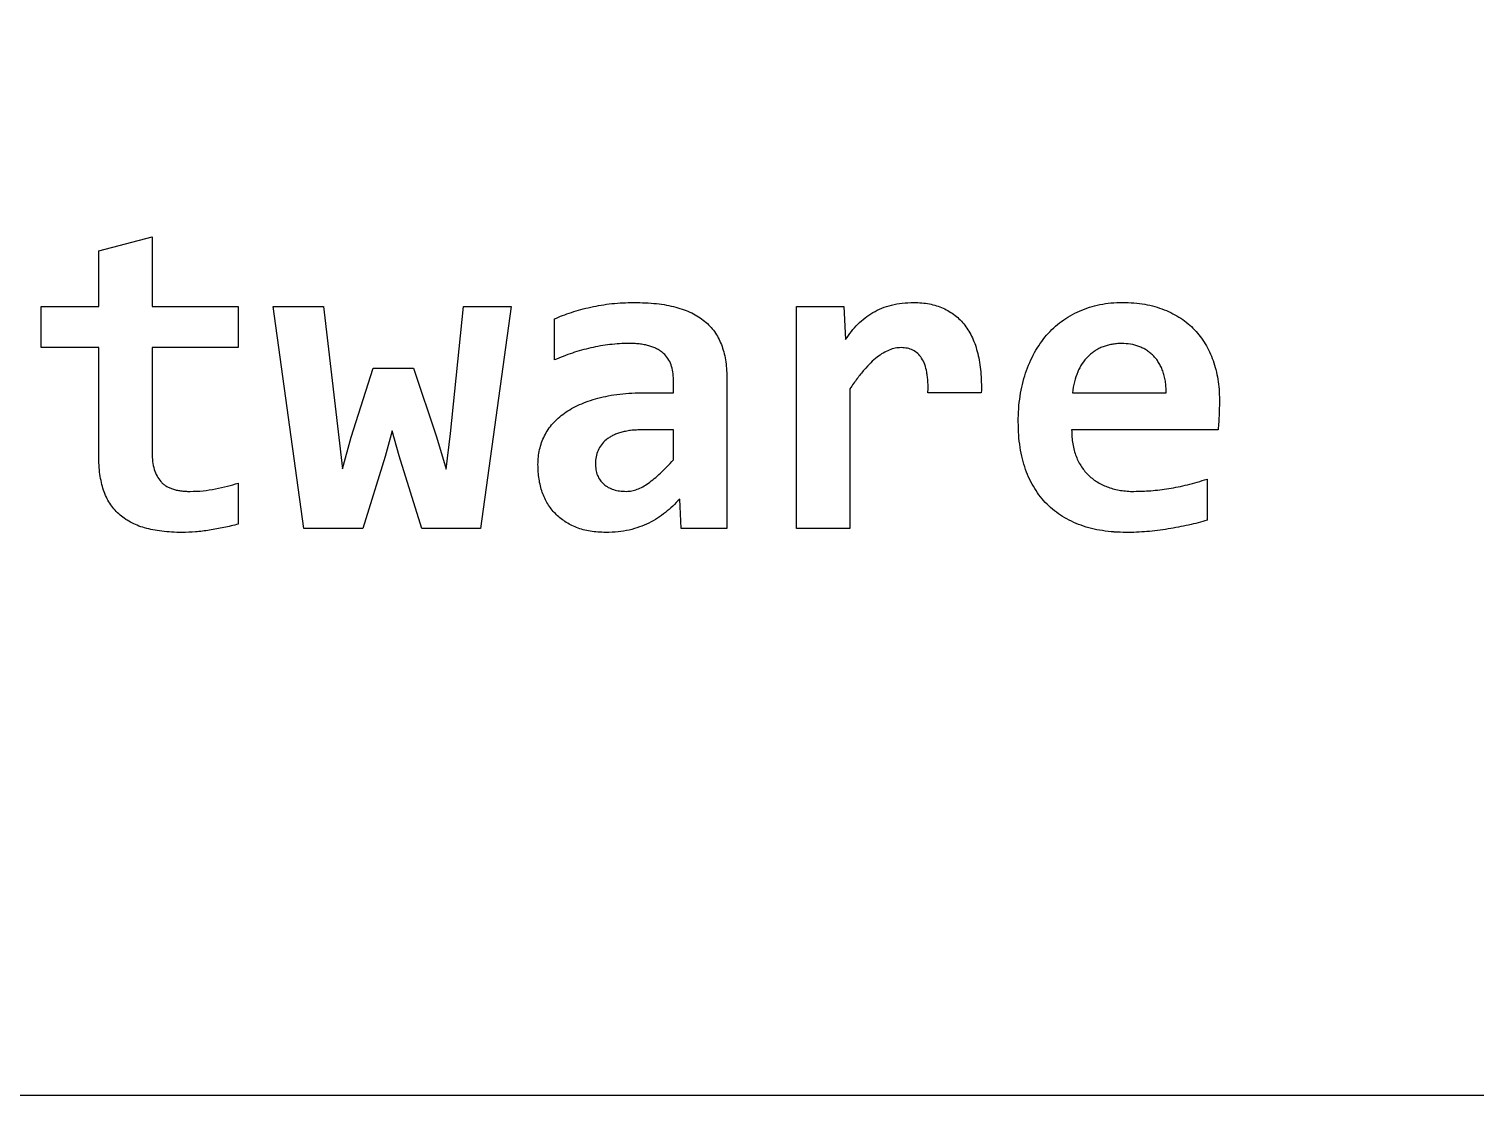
# Model space of a CAD drawing. Extents: x 0 to 260, y 0 to 99.
# Drawn here: x 81.25 to 97.46, y 0.12 to 12.07 of the extents above; entities that cross this region are included whole.
import ezdxf

# ---------------------------------------------------------------- set-up
doc = ezdxf.new("R2010")
doc.units = 0
doc.layers.get('0').update_dxf_attribs({"linetype": 'CONTINUOUS'})

msp = doc.modelspace()

# ---------------------------------------------------------------- linework, layer by layer
at = {"color": 7}
for points in [[(0.120758, 99.386226), (0.120758, 0.120751), (260.120757, 0.120751), (260.120757, 99.386226)], [(84.866943, 7.490984), (85.112114, 8.265313), (85.563631, 8.265313), (85.821025, 7.496011), (85.931745, 7.132923), (85.977042, 7.533397), (86.123714, 8.955532), (86.660069, 8.955532), (86.31496, 6.470751), (85.657097, 6.470751), (85.403298, 7.282492), (85.325648, 7.565041), (85.246562, 7.275296), (84.996359, 6.470751), (84.336337, 6.470751), (83.991228, 8.955532), (84.554187, 8.955532), (84.768441, 7.137977)], [(90.963861, 8.489019)], [(87.609106, 7.127235)]]:
    msp.add_lwpolyline(points, close=True, dxfattribs=at)
for points in [[(82.035618, 7.285403), (82.035616, 8.495422), (81.391413, 8.495422), (81.391413, 8.955558), (82.035616, 8.955558), (82.035616, 9.581086), (82.633804, 9.737826), (82.633804, 8.955558), (83.600107, 8.955558), (83.600107, 8.495422), (82.633804, 8.495422), (82.633804, 7.318449)], [(90.456266, 8.035311), (90.456266, 6.470751), (89.858077, 6.470751), (89.858077, 8.955532), (90.386524, 8.955532), (90.408088, 8.587417)], [(87.143222, 8.357336), (87.143222, 8.817499)], [(87.872991, 8.539131), (87.872983, 8.538496)], [(88.158413, 7.9893), (88.477651, 7.989274), (88.477651, 8.135218)], [(89.075847, 8.16247), (89.075839, 6.470671), (88.56249, 6.470671), (88.548123, 6.797802)], [(91.92873, 7.989194), (91.330537, 7.989141)], [(92.951115, 7.989115), (93.999381, 7.989247)], [(88.477643, 7.238677), (88.477643, 7.575148), (88.131094, 7.575148)], [(94.582425, 7.575201), (92.941045, 7.575201)], [(83.600105, 6.976925), (83.600105, 6.516762)], [(94.459523, 7.02291), (94.459523, 6.56272)], [(83.204672, 6.891544), (83.204669, 6.89202)], [(93.41557, 6.429555), (93.415572, 6.429767)]]:
    msp.add_lwpolyline(points, dxfattribs=at)
for points in [[(87.333751, 8.890101), (87.368753, 8.901478), (87.403956, 8.912061), (87.439439, 8.921745)], [(87.439439, 8.921745), (87.476571, 8.931799), (87.514009, 8.940795), (87.551601, 8.949076)], [(87.551601, 8.949076), (87.59049, 8.957543), (87.62954, 8.96548), (87.668793, 8.972095)], [(87.668793, 8.972095), (87.708396, 8.978709), (87.748203, 8.984266), (87.788144, 8.988499)], [(87.788144, 8.988499), (87.828541, 8.992732), (87.869075, 8.995907), (87.909651, 8.997759)], [(87.909651, 8.997759), (87.950842, 9.000405), (87.99208, 9.000405), (88.033315, 9.001464)], [(88.033315, 9.001464), (88.077426, 9.001517), (88.121538, 8.998818), (88.165607, 8.997759)], [(88.165607, 8.997759), (88.206427, 8.995114), (88.247209, 8.992997), (88.287831, 8.988499)], [(88.287831, 8.988499), (88.325637, 8.984266), (88.363306, 8.978974), (88.400713, 8.972095)], [(88.400713, 8.972095), (88.435257, 8.965745), (88.469576, 8.958072), (88.503525, 8.949076)], [(88.503525, 8.949076), (88.535325, 8.940609), (88.566797, 8.93082), (88.597711, 8.919602)], [(88.597711, 8.919602), (88.626572, 8.909018), (88.654946, 8.897112), (88.68255, 8.883645)], [(90.714375, 8.887957), (90.74608, 8.906478), (90.778933, 8.923015), (90.812874, 8.936852)], [(90.812874, 8.936852), (90.848106, 8.95114), (90.88451, 8.962517), (90.92144, 8.972068)], [(90.92144, 8.972068), (90.960723, 8.982123), (91.000601, 8.989796), (91.040791, 8.994293)], [(91.040791, 8.994293), (91.083932, 8.999056), (91.127429, 9.000379), (91.170924, 9.001437)], [(91.170924, 9.001437), (91.201147, 9.00149), (91.231371, 8.998791), (91.261517, 8.997204)], [(91.261517, 8.997204), (91.289973, 8.994558), (91.31836, 8.991383), (91.346356, 8.985827)], [(91.346356, 8.985827), (91.373325, 8.980535), (91.399931, 8.973391), (91.426162, 8.964925)], [(91.426162, 8.964925), (91.451562, 8.956723), (91.476597, 8.947727), (91.500936, 8.936879)], [(91.500936, 8.936879), (91.524643, 8.926296), (91.547704, 8.914389), (91.569958, 8.900922)], [(93.028762, 8.905208), (93.065182, 8.921348), (93.102327, 8.935582), (93.140205, 8.947621)], [(93.140205, 8.947621), (93.178868, 8.959792), (93.218296, 8.969846), (93.258116, 8.977836)], [(93.258116, 8.977836), (93.299, 8.986038), (93.340296, 8.992124), (93.38178, 8.995828)], [(93.38178, 8.995828), (93.425023, 8.999532), (93.46847, 9.000591), (93.51192, 9.001649)], [(93.51192, 9.001649), (93.554624, 9.001596), (93.597325, 8.999003), (93.639902, 8.996622)], [(93.639902, 8.996622), (93.680367, 8.993711), (93.720722, 8.988684), (93.76069, 8.981541)], [(93.76069, 8.981541), (93.798713, 8.974661), (93.836389, 8.966195), (93.873569, 8.955611)], [(93.873569, 8.955611), (93.909115, 8.945557), (93.94421, 8.933916), (93.978539, 8.920395)], [(93.978539, 8.920395), (94.011856, 8.907166), (94.044455, 8.892244), (94.076319, 8.875813)], [(87.143222, 8.817499), (87.173752, 8.830463), (87.20428, 8.843693), (87.23525, 8.855599)], [(87.23525, 8.855599), (87.267701, 8.868034), (87.300636, 8.879411), (87.333751, 8.890101)], [(88.68255, 8.883645), (88.708981, 8.87068), (88.734694, 8.85634), (88.75948, 8.840491)], [(88.75948, 8.840491), (88.782922, 8.82541), (88.805533, 8.809244), (88.827065, 8.791623)], [(88.827065, 8.791623), (88.848073, 8.774425), (88.868065, 8.755957), (88.886739, 8.736245)], [(90.4728, 8.677296), (90.495051, 8.705554), (90.519112, 8.732462), (90.544698, 8.757809)], [(90.544698, 8.757809), (90.570045, 8.782944), (90.596913, 8.806572), (90.625221, 8.828294)], [(90.625221, 8.828294), (90.653605, 8.84999), (90.683445, 8.869913), (90.714375, 8.887957)], [(91.569958, 8.900922), (91.59213, 8.887693), (91.613532, 8.872982), (91.633945, 8.857054)], [(91.633945, 8.857054), (91.654185, 8.841179), (91.673455, 8.824272), (91.691465, 8.806016)], [(91.691465, 8.806016), (91.70996, 8.787231), (91.727128, 8.767202), (91.743231, 8.746352)], [(92.740454, 8.716851), (92.768446, 8.742781), (92.798167, 8.766778), (92.828888, 8.789453)], [(92.828888, 8.789453), (92.859669, 8.812207), (92.891459, 8.833533), (92.924511, 8.852715)], [(92.924511, 8.852715), (92.958158, 8.872294), (92.993112, 8.889545), (93.028762, 8.905208)], [(94.076319, 8.875813), (94.106889, 8.859938), (94.136784, 8.842978), (94.165473, 8.824034)], [(94.165473, 8.824034), (94.193482, 8.805513), (94.22034, 8.785299), (94.245999, 8.763656)], [(94.245999, 8.763656), (94.271399, 8.742225), (94.295645, 8.719391), (94.318614, 8.695341)], [(88.886739, 8.736245), (88.905128, 8.716931), (88.922259, 8.696187), (88.937788, 8.674412)], [(88.937788, 8.674412), (88.953478, 8.652452), (88.967535, 8.629274), (88.980206, 8.605409)], [(88.980206, 8.605409), (88.993197, 8.581067), (89.004706, 8.55572), (89.014718, 8.529897)], [(90.408088, 8.587417), (90.429016, 8.617871), (90.449966, 8.648298), (90.4728, 8.677296)], [(91.743231, 8.746352), (91.759767, 8.724921), (91.775198, 8.702617), (91.789245, 8.679492)], [(91.789245, 8.679492), (91.803876, 8.655415), (91.817023, 8.630359), (91.828789, 8.604695)], [(91.828789, 8.604695), (91.841278, 8.577522), (91.852205, 8.549608), (91.861862, 8.521298)], [(92.588749, 8.540692), (92.611107, 8.572812), (92.635147, 8.603742), (92.660647, 8.633428)], [(92.660647, 8.633428), (92.68573, 8.662665), (92.712215, 8.690711), (92.740454, 8.716851)], [(94.318614, 8.695341), (94.341527, 8.671264), (94.363175, 8.646208), (94.383323, 8.619855)], [(94.383323, 8.619855), (94.403564, 8.593397), (94.422296, 8.565774), (94.439401, 8.537173)], [(87.344536, 8.434938), (87.276411, 8.411919), (87.209815, 8.384641), (87.143222, 8.357336)], [(87.552318, 8.492458), (87.482204, 8.476583), (87.412605, 8.457904), (87.344536, 8.434938)], [(87.658728, 8.514154), (87.623071, 8.508069), (87.58763, 8.50066), (87.552318, 8.492458)], [(87.765136, 8.529235), (87.729531, 8.525267), (87.694024, 8.52024), (87.658728, 8.514154)], [(87.872983, 8.538496), (87.836957, 8.53585), (87.800998, 8.533204), (87.765136, 8.529235)], [(87.980832, 8.542835), (87.944867, 8.542835), (87.908895, 8.542835), (87.872991, 8.539131)], [(88.04697, 8.540189), (88.024957, 8.540189), (88.002893, 8.542835), (87.980832, 8.542835)], [(88.107364, 8.534368), (88.087282, 8.537014), (88.06715, 8.538866), (88.04697, 8.540189)], [(88.162725, 8.525637), (88.144443, 8.529341), (88.125916, 8.531987), (88.107364, 8.534368)], [(88.212335, 8.512672), (88.19601, 8.517699), (88.179463, 8.522197), (88.162725, 8.525637)], [(88.256912, 8.496797), (88.242254, 8.502618), (88.227389, 8.50791), (88.212335, 8.512672)], [(88.297893, 8.478012), (88.284664, 8.485156), (88.270874, 8.491241), (88.256912, 8.496797)], [(88.333842, 8.455787), (88.322253, 8.463724), (88.31032, 8.471397), (88.297893, 8.478012)], [(88.365476, 8.431445), (88.355421, 8.440177), (88.344785, 8.448379), (88.333842, 8.455787)], [(88.416524, 8.373184), (88.402263, 8.39488), (88.384951, 8.414433), (88.365476, 8.431445)], [(89.014718, 8.529897), (89.02509, 8.503121), (89.033847, 8.475684), (89.041319, 8.447955)], [(89.041319, 8.447955), (89.049177, 8.418798), (89.05566, 8.389271), (89.06074, 8.359505)], [(90.829413, 8.435123), (90.805415, 8.4211), (90.782301, 8.40549), (90.760391, 8.388398)], [(90.896998, 8.468937), (90.873609, 8.459412), (90.851159, 8.44777), (90.829413, 8.435123)], [(90.963864, 8.489045), (90.941004, 8.484812), (90.918604, 8.477668), (90.896998, 8.468937)], [(91.029377, 8.495369), (91.007337, 8.495316), (90.985388, 8.492723), (90.963861, 8.489019)], [(91.099926, 8.488225), (91.076828, 8.492987), (91.053147, 8.49431), (91.029377, 8.495369)], [(91.161759, 8.466529), (91.142127, 8.476319), (91.12128, 8.483727), (91.099926, 8.488225)], [(91.215681, 8.429858), (91.199621, 8.44441), (91.181298, 8.45674), (91.161759, 8.466529)], [(91.259538, 8.37665), (91.247156, 8.396229), (91.23267, 8.414353), (91.215681, 8.429858)], [(91.861862, 8.521298), (91.872102, 8.491294), (91.880912, 8.460788), (91.888463, 8.42999)], [(91.888463, 8.42999), (91.896507, 8.397208), (91.903121, 8.364082), (91.908598, 8.330771)], [(92.471555, 8.329316), (92.488118, 8.366993), (92.50625, 8.404008), (92.526199, 8.440044)], [(92.526199, 8.440044), (92.545355, 8.474599), (92.56618, 8.508254), (92.588749, 8.540692)], [(93.163213, 8.430281), (93.15001, 8.419698), (93.137257, 8.408321), (93.125105, 8.396494)], [(93.203474, 8.459756), (93.189504, 8.45076), (93.176143, 8.440706), (93.163213, 8.430281)], [(93.246612, 8.484097), (93.231848, 8.476689), (93.21736, 8.468487), (93.203474, 8.459756)], [(93.292628, 8.504999), (93.276939, 8.498914), (93.261648, 8.49177), (93.246612, 8.484097)], [(93.340798, 8.520874), (93.324474, 8.516641), (93.308358, 8.511349), (93.292628, 8.504999)], [(93.391127, 8.531722), (93.374221, 8.528812), (93.357385, 8.525372), (93.340798, 8.520874)], [(93.444333, 8.538866), (93.4265, 8.53622), (93.40877, 8.534897), (93.391127, 8.531722)], [(93.500469, 8.541512), (93.481684, 8.541459), (93.462962, 8.541459), (93.444333, 8.538866)], [(93.601183, 8.533574), (93.567967, 8.538866), (93.534246, 8.540189), (93.500469, 8.541512)], [(93.695367, 8.508439), (93.664855, 8.519816), (93.633253, 8.528547), (93.601183, 8.533574)], [(93.739227, 8.489654), (93.724939, 8.496533), (93.710289, 8.502883), (93.695367, 8.508439)], [(93.780208, 8.466635), (93.767005, 8.475102), (93.7533, 8.482775), (93.739227, 8.489654)], [(93.819033, 8.438589), (93.806624, 8.448643), (93.793659, 8.457904), (93.780208, 8.466635)], [(93.854262, 8.406971), (93.84307, 8.418084), (93.831296, 8.428667), (93.819033, 8.438589)], [(94.439401, 8.537173), (94.456811, 8.508095), (94.472525, 8.478012), (94.486854, 8.447294)], [(94.486854, 8.447294), (94.501539, 8.415835), (94.51476, 8.383688), (94.526399, 8.350959)], [(88.451034, 8.303466), (88.442144, 8.327808), (88.430873, 8.351515), (88.416524, 8.373184)], [(88.471169, 8.223642), (88.467173, 8.250788), (88.460453, 8.27759), (88.451034, 8.303466)], [(89.06074, 8.359505), (89.066137, 8.327861), (89.07, 8.295899), (89.072249, 8.263885)], [(90.689933, 8.32585), (90.663977, 8.30045), (90.638985, 8.274124), (90.615159, 8.246766)], [(90.760391, 8.388398), (90.735626, 8.369083), (90.712412, 8.347837), (90.689933, 8.32585)], [(91.294051, 8.306192), (91.285055, 8.330798), (91.273651, 8.354505), (91.259538, 8.37665)], [(91.317069, 8.219197), (91.31146, 8.248698), (91.304369, 8.278013), (91.294051, 8.306192)], [(91.908598, 8.330771), (91.914419, 8.295476), (91.91897, 8.259995), (91.922251, 8.224356)], [(92.425541, 8.210677), (92.439035, 8.250894), (92.454476, 8.290475), (92.471555, 8.329316)], [(93.058959, 8.316696), (93.039221, 8.287009), (93.022745, 8.255286), (93.008633, 8.222504)], [(93.125105, 8.396494), (93.100366, 8.372417), (93.078123, 8.345482), (93.058959, 8.316696)], [(93.886615, 8.371015), (93.876561, 8.383714), (93.865713, 8.395621), (93.854262, 8.406971)], [(93.915376, 8.330031), (93.906538, 8.344318), (93.897013, 8.357944), (93.886615, 8.371015)], [(93.940537, 8.284734), (93.932917, 8.300344), (93.924504, 8.315373), (93.915376, 8.330031)], [(93.962101, 8.23441), (93.955751, 8.251608), (93.948581, 8.268356), (93.940537, 8.284734)], [(94.526399, 8.350959), (94.538332, 8.317436), (94.548571, 8.283332), (94.557316, 8.248856)], [(88.477651, 8.135218), (88.476593, 8.164825), (88.475534, 8.194432), (88.471169, 8.223642)], [(89.072249, 8.263885), (89.07463, 8.23015), (89.075239, 8.196337), (89.075847, 8.16247)], [(90.537509, 8.149691), (90.509603, 8.112173), (90.482933, 8.073782), (90.456266, 8.035311)], [(90.615159, 8.246766), (90.587949, 8.215519), (90.562242, 8.182949), (90.537509, 8.149691)], [(91.32498, 8.169587), (91.322864, 8.186256), (91.320191, 8.20274), (91.317069, 8.219197)], [(91.330007, 8.114236), (91.328949, 8.132757), (91.327309, 8.151225), (91.32498, 8.169587)], [(91.33133, 8.054546), (91.331317, 8.07439), (91.331066, 8.094366), (91.330007, 8.114236)], [(91.922251, 8.224356), (91.925743, 8.1866), (91.92786, 8.148685), (91.928733, 8.11077)], [(91.928733, 8.11077), (91.929791, 8.070289), (91.929262, 8.029781), (91.92873, 7.989194)], [(92.389592, 8.084153), (92.399699, 8.126831), (92.411579, 8.169111), (92.425541, 8.210677)], [(92.971964, 8.113231), (92.962174, 8.072379), (92.956645, 8.030602), (92.951115, 7.989115)], [(93.008633, 8.222504), (92.993393, 8.187129), (92.980904, 8.150564), (92.971964, 8.113231)], [(93.979352, 8.179774), (93.97451, 8.198294), (93.968742, 8.216498), (93.962101, 8.23441)], [(93.991576, 8.120798), (93.988506, 8.140642), (93.984432, 8.160353), (93.979352, 8.179774)], [(93.998058, 8.057536), (93.996999, 8.078703), (93.99483, 8.099843), (93.991576, 8.120798)], [(94.557316, 8.248856), (94.566285, 8.213508), (94.573614, 8.177736), (94.579593, 8.141727)], [(94.579593, 8.141727), (94.585758, 8.104553), (94.590494, 8.067141), (94.593246, 8.02957)], [(87.630672, 7.928843), (87.669383, 7.939162), (87.708478, 7.948157), (87.747864, 7.955433)], [(87.747864, 7.955433), (87.79002, 7.963371), (87.832509, 7.969192), (87.875123, 7.974219)], [(87.875123, 7.974219), (87.920542, 7.979511), (87.966098, 7.983479), (88.01173, 7.985596)], [(88.01173, 7.985596), (88.060564, 7.988242), (88.109483, 7.988506), (88.158413, 7.9893)], [(91.330537, 7.989141), (91.330801, 8.010837), (91.33133, 8.032745), (91.33133, 8.054546)], [(92.347894, 7.810918), (92.351069, 7.857855), (92.356519, 7.904633), (92.363716, 7.951121)], [(92.363716, 7.951121), (92.370622, 7.995782), (92.379168, 8.04018), (92.389592, 8.084153)], [(93.999381, 7.989247), (93.999272, 8.012001), (93.999164, 8.034808), (93.998058, 8.057536)], [(94.593246, 8.02957), (94.596103, 7.990597), (94.596844, 7.951491), (94.597559, 7.912386)], [(87.256086, 7.761309), (87.28175, 7.779565), (87.308505, 7.796154), (87.335892, 7.811659)], [(87.335892, 7.811659), (87.364917, 7.828063), (87.394656, 7.843224), (87.425046, 7.856956)], [(87.425046, 7.856956), (87.457015, 7.871243), (87.489707, 7.884208), (87.522825, 7.89577)], [(87.522825, 7.89577), (87.558335, 7.908205), (87.594334, 7.919053), (87.630672, 7.928843)], [(92.342867, 7.663466), (92.343661, 7.712705), (92.344454, 7.761891), (92.347894, 7.810918)], [(94.596765, 7.843382), (94.596236, 7.814146), (94.594913, 7.784909), (94.593881, 7.755673)], [(94.597559, 7.912386), (94.597445, 7.889367), (94.597321, 7.866401), (94.596765, 7.843382)], [(87.074184, 7.577979), (87.089768, 7.601262), (87.106744, 7.623752), (87.125231, 7.644839)], [(87.125231, 7.644839), (87.14399, 7.66627), (87.164336, 7.686299), (87.185624, 7.705243)], [(87.185624, 7.705243), (87.208087, 7.725087), (87.231585, 7.743978), (87.256086, 7.761309)], [(92.347894, 7.516013), (92.344534, 7.565041), (92.343687, 7.614227), (92.342867, 7.663466)], [(94.589568, 7.662196), (94.587716, 7.633171), (94.585044, 7.604199), (94.582425, 7.575201)], [(94.593881, 7.755673), (94.592823, 7.724505), (94.5915, 7.693337), (94.589568, 7.662196)], [(87.00013, 7.43132), (87.009179, 7.457249), (87.02008, 7.482358), (87.032484, 7.506806)], [(87.032484, 7.506806), (87.044945, 7.531412), (87.058889, 7.555092), (87.074184, 7.577979)], [(87.724155, 7.463229), (87.704099, 7.446825), (87.685975, 7.427854), (87.670233, 7.407164)], [(87.757947, 7.487571), (87.746226, 7.480162), (87.734902, 7.47196), (87.724155, 7.463229)], [(87.796053, 7.509267), (87.783035, 7.502652), (87.770256, 7.495508), (87.757947, 7.487571)], [(87.83919, 7.528581), (87.824506, 7.52276), (87.810126, 7.51641), (87.796053, 7.509267)], [(87.886643, 7.544456), (87.870583, 7.539958), (87.854721, 7.534667), (87.83919, 7.528581)], [(87.939848, 7.557421), (87.921989, 7.553717), (87.904209, 7.549483), (87.886643, 7.544456)], [(87.998086, 7.567475), (87.978533, 7.564829), (87.959136, 7.56139), (87.939848, 7.557421)], [(88.062073, 7.572502), (88.040694, 7.572502), (88.019308, 7.569856), (87.998086, 7.567475)], [(88.131094, 7.575148), (88.108076, 7.575148), (88.085081, 7.575148), (88.062073, 7.572502)], [(92.363716, 7.37798), (92.356466, 7.423753), (92.351069, 7.469817), (92.347894, 7.516013)], [(92.941045, 7.575201), (92.941309, 7.547843), (92.941839, 7.520485), (92.943929, 7.493259)], [(92.943929, 7.493259), (92.946045, 7.467595), (92.94967, 7.441851), (92.953983, 7.416318)], [(82.633804, 7.318449), (82.635127, 7.284847), (82.636185, 7.251218), (82.640286, 7.217802)], [(86.963485, 7.270983), (86.966422, 7.298526), (86.971608, 7.325884), (86.977852, 7.352951)], [(86.977852, 7.352951), (86.983991, 7.379436), (86.991161, 7.405682), (87.00013, 7.43132)], [(87.632125, 7.343161), (87.622203, 7.320936), (87.6149, 7.297362), (87.610561, 7.273443)], [(87.670233, 7.407164), (87.655151, 7.38732), (87.642263, 7.365915), (87.632125, 7.343161)], [(92.389592, 7.249287), (92.379062, 7.291753), (92.370569, 7.334721), (92.363716, 7.37798)], [(92.953983, 7.416318), (92.958084, 7.392241), (92.962794, 7.368085), (92.969091, 7.344431)], [(92.969091, 7.344431), (92.975123, 7.321677), (92.982664, 7.299399), (92.991369, 7.277544)], [(82.039217, 7.176844), (82.0371, 7.212986), (82.036306, 7.249208), (82.035618, 7.285403)], [(82.049271, 7.076911), (82.044561, 7.110063), (82.041254, 7.143427), (82.039217, 7.176844)], [(82.640286, 7.217802), (82.643805, 7.188142), (82.649494, 7.158641), (82.658252, 7.130092)], [(86.959173, 7.18539), (86.959702, 7.214018), (86.960496, 7.242619), (86.963485, 7.270983)], [(86.962057, 7.102655), (86.960205, 7.130172), (86.959675, 7.157741), (86.959173, 7.18539)], [(87.610561, 7.273443), (87.60609, 7.248837), (87.60474, 7.223728), (87.603364, 7.198884)], [(87.603364, 7.198884), (87.604423, 7.175071), (87.605481, 7.150994), (87.609106, 7.127235)], [(88.330971, 7.087679), (88.35563, 7.110434), (88.379567, 7.134008), (88.402869, 7.158164)], [(88.402869, 7.158164), (88.428296, 7.184623), (88.452973, 7.211584), (88.477643, 7.238677)], [(92.425541, 7.129219), (92.411545, 7.168589), (92.399638, 7.2087), (92.389592, 7.249287)], [(92.991369, 7.277544), (92.999703, 7.256642), (93.009096, 7.236349), (93.019409, 7.216452)], [(93.019409, 7.216452), (93.02949, 7.196873), (93.040417, 7.177929), (93.052482, 7.159646)], [(93.052482, 7.159646), (93.064177, 7.141919), (93.076929, 7.12488), (93.090587, 7.108608)], [(82.066522, 6.983434), (82.059404, 7.014311), (82.053716, 7.045531), (82.049271, 7.076911)], [(82.090255, 6.898608), (82.080968, 6.926469), (82.073136, 6.954832), (82.066522, 6.983434)], [(82.658252, 7.130092), (82.66611, 7.104428), (82.676455, 7.079636), (82.689168, 7.056035)], [(82.689168, 7.056035), (82.701048, 7.034075), (82.715044, 7.012988), (82.731586, 6.994202)], [(82.731586, 6.994202), (82.739788, 6.984942), (82.748599, 6.976211), (82.75819, 6.968273)], [(83.479317, 6.943138), (83.519783, 6.953721), (83.559944, 6.965363), (83.600105, 6.976925)], [(86.971397, 7.022857), (86.967163, 7.049315), (86.963909, 7.075958), (86.962057, 7.102655)], [(86.986504, 6.947371), (86.980419, 6.972242), (86.975471, 6.997509), (86.971397, 7.022857)], [(87.609109, 7.127182), (87.612522, 7.105486), (87.618184, 7.08424), (87.626359, 7.06392)], [(87.626359, 7.06392), (87.634032, 7.04487), (87.643954, 7.02672), (87.655839, 7.009998)], [(87.655839, 7.009998), (87.667454, 6.993594), (87.681001, 6.978618), (87.696101, 6.965416)], [(88.133253, 6.935994), (88.15524, 6.9479), (88.176211, 6.961658), (88.196523, 6.976263)], [(88.196523, 6.976263), (88.218986, 6.992403), (88.240669, 7.009627), (88.261949, 7.027302)], [(88.261949, 7.027302), (88.285471, 7.046881), (88.308513, 7.066936), (88.330971, 7.087679)], [(92.471555, 7.018491), (92.454278, 7.054554), (92.43894, 7.091542), (92.425541, 7.129219)], [(92.526916, 6.917103), (92.506676, 6.949885), (92.488205, 6.983751), (92.471555, 7.018491)], [(93.090587, 7.108608), (93.104107, 7.092468), (93.118522, 7.077123), (93.133725, 7.062571)], [(93.133725, 7.062571), (93.148965, 7.048018), (93.165015, 7.034234), (93.181898, 7.021587)], [(93.181898, 7.021587), (93.198937, 7.008887), (93.216817, 6.997245), (93.2351, 6.986371)], [(93.2351, 6.986371), (93.253806, 6.975258), (93.272933, 6.964675), (93.29262, 6.955441)], [(94.240236, 6.959674), (94.276635, 6.96867), (94.312809, 6.978724), (94.3488, 6.989149)], [(94.3488, 6.989149), (94.385836, 6.999997), (94.42268, 7.011374), (94.459523, 7.02291)], [(82.121171, 6.820953), (82.109212, 6.846088), (82.099079, 6.87215), (82.090255, 6.898608)], [(82.159996, 6.751209), (82.145656, 6.773698), (82.132591, 6.796902), (82.121171, 6.820953)], [(82.75819, 6.968273), (82.767927, 6.960336), (82.778431, 6.953456), (82.789107, 6.946577)], [(82.789107, 6.946577), (82.800325, 6.939433), (82.811702, 6.932819), (82.823616, 6.927263)], [(82.823616, 6.927263), (82.836131, 6.921177), (82.849228, 6.916415), (82.862441, 6.912181)], [(82.862441, 6.912181), (82.876649, 6.907419), (82.891003, 6.903186), (82.905579, 6.900011)], [(82.905579, 6.900011), (82.921216, 6.896571), (82.937122, 6.89419), (82.953032, 6.892073)], [(82.953032, 6.892073), (82.970018, 6.889427), (82.987015, 6.887575), (83.004081, 6.886252)], [(83.004081, 6.886252), (83.022469, 6.886252), (83.040958, 6.883606), (83.059442, 6.883606)], [(83.059442, 6.883606), (83.107937, 6.887046), (83.156436, 6.887046), (83.204672, 6.891544)], [(83.204669, 6.89202), (83.251924, 6.896518), (83.298927, 6.903926), (83.345589, 6.912922)], [(83.345589, 6.912922), (83.390497, 6.921653), (83.435087, 6.931708), (83.479317, 6.943138)], [(87.008068, 6.874743), (86.999575, 6.898555), (86.992484, 6.922818), (86.986504, 6.947371)], [(87.036108, 6.807168), (87.025763, 6.829129), (87.016265, 6.851777), (87.008068, 6.874743)], [(87.696101, 6.965416), (87.711685, 6.951657), (87.728959, 6.940016), (87.74715, 6.930173)], [(87.74715, 6.930173), (87.765961, 6.919854), (87.785734, 6.911652), (87.806104, 6.905038)], [(87.806104, 6.905038), (87.828117, 6.897894), (87.8508, 6.892867), (87.873689, 6.889956)], [(87.873689, 6.889956), (87.89893, 6.886517), (87.924415, 6.885723), (87.949908, 6.884929)], [(87.949908, 6.884929), (87.969937, 6.884903), (87.989944, 6.887575), (88.009587, 6.89075)], [(88.009587, 6.89075), (88.030383, 6.894454), (88.050783, 6.90054), (88.070701, 6.907948)], [(88.070701, 6.907948), (88.092211, 6.915886), (88.113153, 6.925146), (88.133253, 6.935994)], [(92.591625, 6.824366), (92.568316, 6.854), (92.546749, 6.885035), (92.526916, 6.917103)], [(92.66496, 6.741684), (92.638899, 6.767878), (92.614417, 6.795394), (92.591625, 6.824366)], [(93.29262, 6.955441), (93.312755, 6.945916), (93.333459, 6.937714), (93.354451, 6.930305)], [(93.354451, 6.930305), (93.3762, 6.922632), (93.398234, 6.915753), (93.420597, 6.910197)], [(93.420597, 6.910197), (93.443589, 6.904376), (93.466912, 6.900143), (93.490338, 6.896439)], [(93.490338, 6.896439), (93.514442, 6.892735), (93.538656, 6.889559), (93.562953, 6.887707)], [(93.562953, 6.887707), (93.588538, 6.885062), (93.614208, 6.885062), (93.639889, 6.884797)], [(93.639889, 6.884797), (93.702751, 6.887443), (93.765611, 6.887972), (93.828261, 6.892735)], [(93.828261, 6.892735), (93.89541, 6.897762), (93.962318, 6.906493), (94.028855, 6.917076)], [(94.028855, 6.917076), (94.063963, 6.922632), (94.09897, 6.928718), (94.133826, 6.935862)], [(94.133826, 6.935862), (94.169471, 6.943005), (94.204959, 6.950943), (94.240236, 6.959674)], [(82.20601, 6.687947), (82.189288, 6.708055), (82.17404, 6.729196), (82.159996, 6.751209)], [(82.259935, 6.631855), (82.240726, 6.649318), (82.222642, 6.668024), (82.20601, 6.687947)], [(87.069181, 6.744621), (87.056931, 6.764729), (87.04611, 6.785763), (87.036108, 6.807168)], [(87.108723, 6.687815), (87.094542, 6.706071), (87.081169, 6.724909), (87.069181, 6.744621)], [(87.15402, 6.635321), (87.137933, 6.65199), (87.122926, 6.669558), (87.108723, 6.687815)], [(88.387063, 6.648259), (88.358633, 6.625505), (88.329222, 6.603995), (88.298631, 6.584283)], [(88.469745, 6.720173), (88.443157, 6.695038), (88.415603, 6.671093), (88.387063, 6.648259)], [(88.548123, 6.797802), (88.522326, 6.771608), (88.496518, 6.745362), (88.469745, 6.720173)], [(92.747642, 6.668341), (92.718689, 6.691096), (92.691029, 6.715622), (92.66496, 6.741684)], [(92.838953, 6.604365), (92.807385, 6.623944), (92.776855, 6.645323), (92.747642, 6.668341)], [(82.321045, 6.58296), (82.299667, 6.598042), (82.279247, 6.614287), (82.259935, 6.631855)], [(82.390067, 6.540548), (82.366281, 6.553512), (82.343167, 6.567456), (82.321045, 6.58296)], [(82.466281, 6.504591), (82.440246, 6.515174), (82.414798, 6.52708), (82.390067, 6.540548)], [(82.5504, 6.475831), (82.521912, 6.484033), (82.493758, 6.493558), (82.466281, 6.504591)], [(83.600105, 6.516762), (83.546535, 6.503797), (83.492964, 6.490832), (83.439056, 6.479376)], [(87.205066, 6.588596), (87.187207, 6.603148), (87.170075, 6.618758), (87.15402, 6.635321)], [(87.261867, 6.546898), (87.242208, 6.559862), (87.223256, 6.5737), (87.205066, 6.588596)], [(87.323697, 6.510941), (87.302504, 6.521789), (87.281819, 6.533695), (87.261867, 6.546898)], [(87.392002, 6.480037), (87.368719, 6.489033), (87.345922, 6.499352), (87.323697, 6.510941)], [(88.096598, 6.485779), (88.058924, 6.472285), (88.020538, 6.460908), (87.981562, 6.451992)], [(88.201569, 6.529647), (88.167456, 6.512978), (88.132346, 6.498505), (88.096598, 6.485779)], [(88.298631, 6.584283), (88.267413, 6.564175), (88.234967, 6.545892), (88.201569, 6.529647)], [(92.938171, 6.549702), (92.904167, 6.566106), (92.871023, 6.584389), (92.838953, 6.604365)], [(93.046018, 6.504406), (93.009328, 6.517635), (92.97329, 6.532742), (92.938171, 6.549702)], [(93.161773, 6.46919), (93.122623, 6.478979), (93.083973, 6.490621), (93.046018, 6.504406)], [(94.138141, 6.484324), (94.099626, 6.476915), (94.061063, 6.470036), (94.022386, 6.463422)], [(94.25174, 6.507342), (94.214005, 6.49914), (94.176096, 6.491467), (94.138141, 6.484324)], [(94.360304, 6.53396), (94.324353, 6.52417), (94.288128, 6.515439), (94.25174, 6.507342)], [(94.459523, 6.56272), (94.426527, 6.55293), (94.393531, 6.542876), (94.360304, 6.53396)], [(82.64243, 6.453606), (82.61146, 6.459691), (82.580742, 6.467099), (82.5504, 6.475831)], [(82.743085, 6.437731), (82.709366, 6.441964), (82.675754, 6.446991), (82.64243, 6.453606)], [(82.852371, 6.427676), (82.815851, 6.430322), (82.779407, 6.433233), (82.743085, 6.437731)], [(82.969563, 6.424766), (82.930471, 6.42474), (82.891379, 6.42474), (82.852371, 6.427676)], [(83.119111, 6.431116), (83.069369, 6.427412), (83.019466, 6.426089), (82.969563, 6.424766)], [(83.277284, 6.449901), (83.22478, 6.441964), (83.172038, 6.435085), (83.119111, 6.431116)], [(83.439056, 6.479376), (83.38544, 6.467999), (83.331489, 6.458209), (83.277284, 6.449901)], [(87.466056, 6.455696), (87.440974, 6.462575), (87.416219, 6.470777), (87.392002, 6.480037)], [(87.545143, 6.438498), (87.518515, 6.442996), (87.492099, 6.448552), (87.466056, 6.455696)], [(87.630701, 6.428444), (87.602055, 6.431089), (87.57348, 6.433735), (87.545143, 6.438498)], [(87.721292, 6.424739), (87.691068, 6.424713), (87.660848, 6.427385), (87.630701, 6.428444)], [(87.857179, 6.431883), (87.812031, 6.427385), (87.76666, 6.426062), (87.721292, 6.424739)], [(87.981562, 6.451992), (87.9406, 6.442467), (87.898983, 6.435852), (87.857179, 6.431883)], [(93.285437, 6.444848), (93.243892, 6.451198), (93.202562, 6.459135), (93.161773, 6.46919)], [(93.415572, 6.429767), (93.372027, 6.432942), (93.328614, 6.438233), (93.285437, 6.444848)], [(93.553613, 6.424263), (93.507549, 6.424475), (93.461485, 6.427174), (93.41557, 6.429555)], [(93.667929, 6.426909), (93.629848, 6.424263), (93.591729, 6.424263), (93.553613, 6.424263)], [(93.785124, 6.434053), (93.746111, 6.430878), (93.707037, 6.428232), (93.667929, 6.426909)], [(93.904475, 6.446224), (93.864787, 6.441197), (93.824986, 6.437228), (93.785124, 6.434053)], [(94.022386, 6.463422), (93.983199, 6.456807), (93.943892, 6.450986), (93.904475, 6.446224)]]:
    msp.add_open_spline(points, degree=3, dxfattribs=at)

doc.saveas('drawing.dxf')
